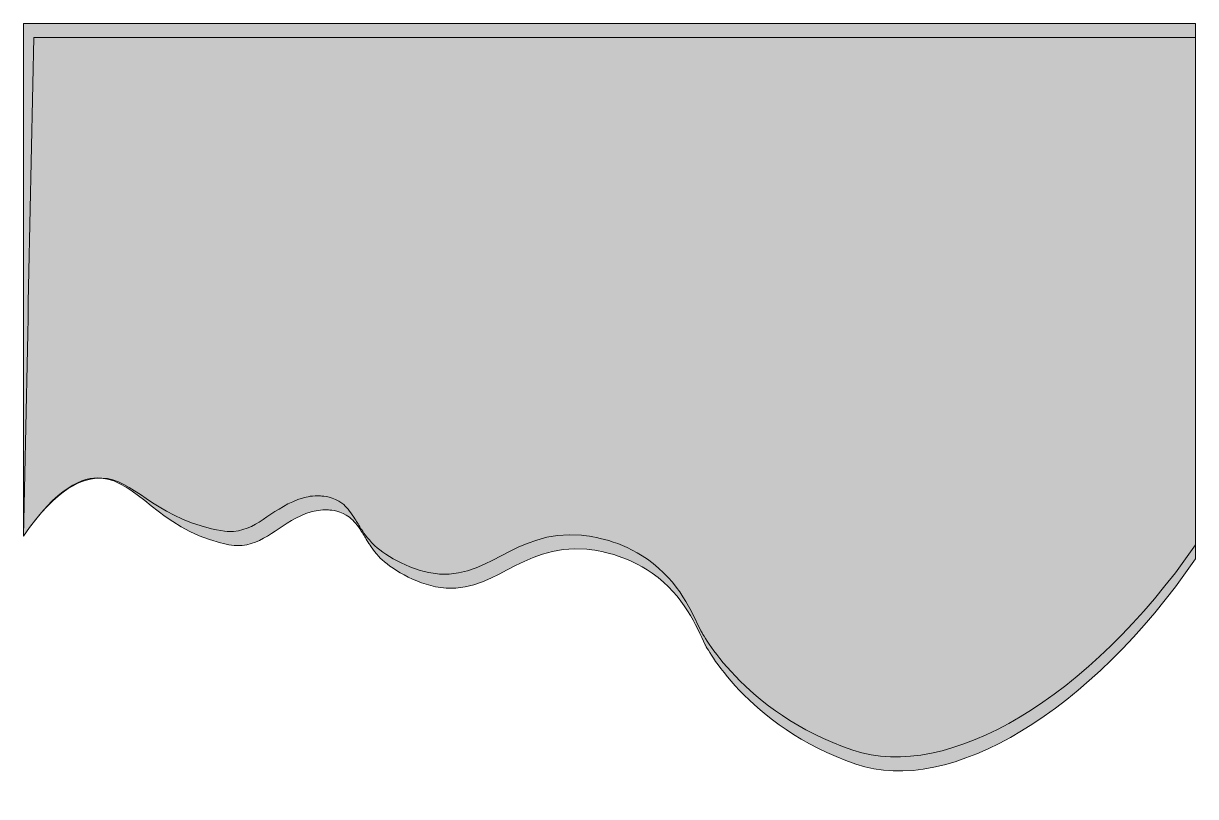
# Model space of a CAD drawing. Extents: x 0 to 1440, y 74 to 1024.
import ezdxf

# ---------------------------------------------------------------- set-up
doc = ezdxf.new("R2010")
doc.units = 0
doc.header["$MEASUREMENT"] = 0
doc.layers.add('path', color=7, linetype='Continuous', lineweight=0)

msp = doc.modelspace()

# ---------------------------------------------------------------- hatches: boundary and pattern name
at = {"layer": 'path', "transparency": 33554687}
h = msp.add_hatch(color=256, dxfattribs=at)
h.dxf.hatch_style = 2
h.set_gradient(color1=(168, 161, 150), color2=(244, 224, 185), rotation=233.911)
edge = h.paths.add_edge_path()
edge.add_spline(control_points=[(0, 393.6), (40.9, 453.8), (73.7, 465.8), (96.2, 465.2), (134.2, 464.3), (159.2, 419.5), (231.2, 402.9), (248.7, 398.8), (255.9, 399.4), (258.2, 399.6), (290.5, 402.6), (306.7, 430.1), (343.9, 440.8), (347.9, 442), (355.4, 443.9), (365, 443.2), (368.7, 442.9), (380.7, 442.2), (391.3, 434.2), (397.3, 429.6), (400.8, 424.6), (405.9, 417.2), (410, 411.3), (410.3, 409.6), (414.7, 402.8), (414.7, 402.8), (420.1, 394.6), (427.7, 385.9), (436.3, 376), (466.1, 355.2), (498.1, 348.9), (569.3, 334.7), (601.1, 402.8), (685.5, 394.8), (699.9, 393.4), (733.4, 388.6), (766.5, 365.4), (806.5, 337.5), (821.1, 299.4), (832.3, 277.4), (832.3, 277.4), (883.3, 177.1), (1018.9, 130.7), (1135.2, 90.9), (1310.3, 195.5), (1440, 383), (1440, 596.7), (1440, 810.3), (1440, 1024), (960, 1024), (480, 1024), (0, 1024), (0, 813.9), (0, 603.7), (0, 393.6)], knot_values=[0, 0, 0, 0, 1, 1, 1, 2, 2, 2, 3, 3, 3, 4, 4, 4, 5, 5, 5, 6, 6, 6, 7, 7, 7, 8, 8, 8, 9, 9, 9, 10, 10, 10, 11, 11, 11, 12, 12, 12, 13, 13, 13, 14, 14, 14, 15, 15, 15, 16, 16, 16, 17, 17, 17, 18, 18, 18, 18], degree=3, periodic=0)
at = {"layer": 'path', "true_color": 0xa8a196, "transparency": 33554687}
h = msp.add_hatch(color=253, dxfattribs=at)
h.dxf.hatch_style = 2
edge = h.paths.add_edge_path()
edge.add_spline(control_points=[(0, 393.6), (41.3, 454.4), (72.9, 466.9), (95.4, 465.2), (138.7, 461.9), (167.5, 404), (241.9, 385.6), (252.4, 383.1), (259.2, 381.5), (268.6, 382.3), (300.6, 385.4), (316.8, 412.8), (353.6, 423.6), (357.6, 424.7), (365.1, 426.7), (374.6, 425.9), (378.2, 425.7), (390.1, 425), (400.6, 416.9), (406.5, 412.4), (410, 407.4), (415.1, 400), (419.1, 394.1), (419.4, 392.3), (423.8, 385.6), (423.8, 385.6), (429.1, 377.4), (436.6, 368.7), (445.2, 358.7), (474.7, 338), (506.4, 331.6), (577, 317.4), (608.5, 385.5), (692.2, 377.6), (706.4, 376.2), (739.6, 371.3), (772.5, 348.2), (812.2, 320.3), (826.5, 282.2), (837.6, 260.2), (837.6, 260.2), (888.2, 159.8), (1022.6, 113.4), (1137.9, 73.6), (1311.5, 178.2), (1440, 365.8), (1440, 579.5), (1440, 793.1), (1440, 1006.8), (964.3, 1006.8), (488.5, 1006.8), (12.8, 1006.8), (8.5, 802.4), (4.3, 598), (0, 393.6)], knot_values=[0, 0, 0, 0, 1, 1, 1, 2, 2, 2, 3, 3, 3, 4, 4, 4, 5, 5, 5, 6, 6, 6, 7, 7, 7, 8, 8, 8, 9, 9, 9, 10, 10, 10, 11, 11, 11, 12, 12, 12, 13, 13, 13, 14, 14, 14, 15, 15, 15, 16, 16, 16, 17, 17, 17, 18, 18, 18, 18], degree=3, periodic=0)

# ---------------------------------------------------------------- linework, layer by layer
at = {"layer": 'path'}
for points in [[(0, 393.6), (40.9, 453.8), (73.7, 465.8), (96.2, 465.2), (134.2, 464.3), (159.2, 419.5), (231.2, 402.9), (248.7, 398.8), (255.9, 399.4), (258.2, 399.6), (290.5, 402.6), (306.7, 430.1), (343.9, 440.8), (347.9, 442), (355.4, 443.9), (365, 443.2), (368.7, 442.9), (380.7, 442.2), (391.3, 434.2), (397.3, 429.6), (400.8, 424.6), (405.9, 417.2), (410, 411.3), (410.3, 409.6), (414.7, 402.8), (414.7, 402.8), (420.1, 394.6), (427.7, 385.9), (436.3, 376), (466.1, 355.2), (498.1, 348.9), (569.3, 334.7), (601.1, 402.8), (685.5, 394.8), (699.9, 393.4), (733.4, 388.6), (766.5, 365.4), (806.5, 337.5), (821.1, 299.4), (832.3, 277.4), (832.3, 277.4), (883.3, 177.1), (1018.9, 130.7), (1135.2, 90.9), (1310.3, 195.5), (1440, 383), (1440, 596.7), (1440, 810.3), (1440, 1024), (960, 1024), (480, 1024), (0, 1024), (0, 813.9), (0, 603.7), (0, 393.6)], [(0, 393.6), (41.3, 454.4), (72.9, 466.9), (95.4, 465.2), (138.7, 461.9), (167.5, 404), (241.9, 385.6), (252.4, 383.1), (259.2, 381.5), (268.6, 382.3), (300.6, 385.4), (316.8, 412.8), (353.6, 423.6), (357.6, 424.7), (365.1, 426.7), (374.6, 425.9), (378.2, 425.7), (390.1, 425), (400.6, 416.9), (406.5, 412.4), (410, 407.4), (415.1, 400), (419.1, 394.1), (419.4, 392.3), (423.8, 385.6), (423.8, 385.6), (429.1, 377.4), (436.6, 368.7), (445.2, 358.7), (474.7, 338), (506.4, 331.6), (577, 317.4), (608.5, 385.5), (692.2, 377.6), (706.4, 376.2), (739.6, 371.3), (772.5, 348.2), (812.2, 320.3), (826.5, 282.2), (837.6, 260.2), (837.6, 260.2), (888.2, 159.8), (1022.6, 113.4), (1137.9, 73.6), (1311.5, 178.2), (1440, 365.8), (1440, 579.5), (1440, 793.1), (1440, 1006.8), (964.3, 1006.8), (488.5, 1006.8), (12.8, 1006.8), (8.5, 802.4), (4.3, 598), (0, 393.6)]]:
    msp.add_open_spline(points, degree=3, knots=[0, 0, 0, 0, 1, 1, 1, 2, 2, 2, 3, 3, 3, 4, 4, 4, 5, 5, 5, 6, 6, 6, 7, 7, 7, 8, 8, 8, 9, 9, 9, 10, 10, 10, 11, 11, 11, 12, 12, 12, 13, 13, 13, 14, 14, 14, 15, 15, 15, 16, 16, 16, 17, 17, 17, 18, 18, 18, 18], dxfattribs=at)

doc.saveas('drawing.dxf')
